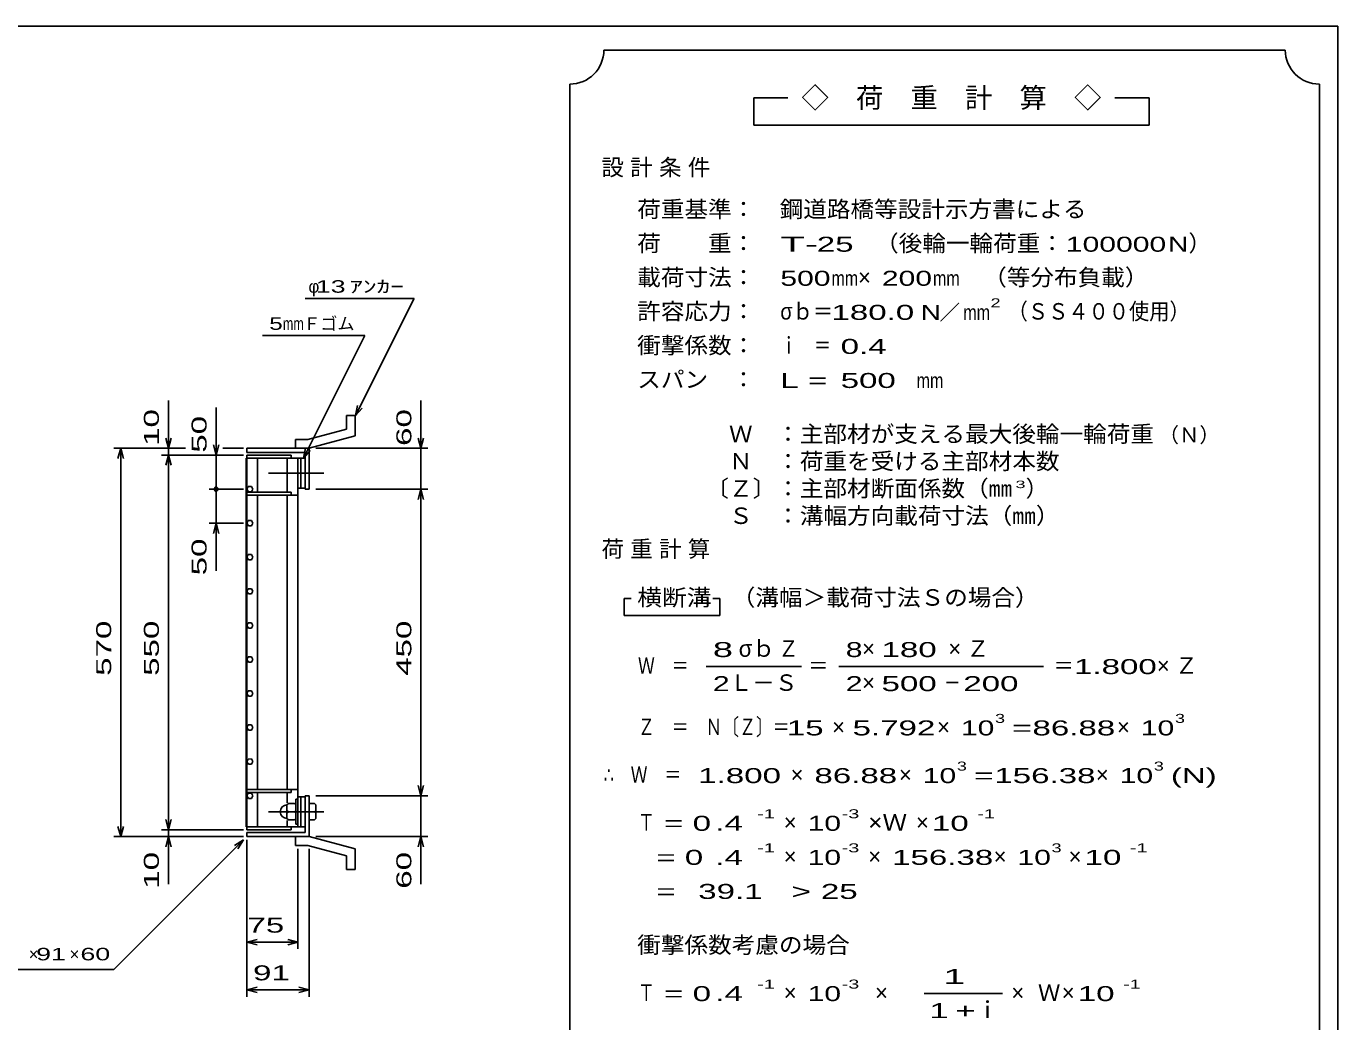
# Model space of a CAD drawing. Units: millimetres, scale not verified. Extents: x -1820 to 1731, y -1282 to 1054.
# Drawn here: x -194 to 1731, y -408 to 1054 of the extents above; entities that cross this region are included whole.
import ezdxf
from ezdxf.enums import TextEntityAlignment as Align

# ---------------------------------------------------------------- set-up
doc = ezdxf.new("R2010")
doc.units = ezdxf.units.MM
doc.header["$LTSCALE"] = 10
doc.linetypes.add('CHAIN', pattern=[18.5, 12, -1.5, 3.5, -1.5])
for name, color, linetype, lineweight in [('0_2', 150, 'Continuous', 25), ('16', 3, 'Continuous', 25), ('19', 6, 'Continuous', 25), ('22', 4, 'Continuous', 25), ('24', 2, 'Continuous', 25)]:
    doc.layers.add(name, color=color, linetype=linetype, lineweight=lineweight)
doc.styles.add('ベクトル', font='')
doc.styles.get('ベクトル').set_extended_font_data('ベクトル')

msp = doc.modelspace()

# ---------------------------------------------------------------- linework, layer by layer
at = {"layer": '0_2'}
for p, q in [((-1729, 1053.5), (1731, 1053.5)), ((1731, 1053.5), (1731, -1146.5))]:
    msp.add_line(p, q, dxfattribs=at)
at = {"layer": '16'}
for p, q in [((195, 424), (130, 424)), ((130, 424), (130, 419.5)), ((195, 419.5), (195, 424)), ((129.3, -121.5), (129.3, 419.5)), ((129.3, 419.5), (130, 419.5)), ((130, 419.5), (195, 419.5)), ((130, -121.5), (130, 419.5)), ((130, 419.5), (205, 419.5)), ((145.5, 369.5), (145.5, 419.5)), ((189.5, 369.5), (189.5, 419.5)), ((205, -121.5), (205, 419.5)), ((205, 419.5), (209.5, 419.5)), ((209.5, 419.5), (209.5, 375.5)), ((215.5, 419.5), (209.5, 419.5)), ((215.5, 375.5), (215.5, 419.5)), ((132.22, 377.88), (130, 373.96)), ((130, 373.96), (132.28, 370.09)), ((130, 369.5), (130, 365)), ((195, 369.5), (130, 369.5)), ((136.72, 377.91), (132.22, 377.88)), ((132.28, 370.09), (136.78, 370.12)), ((139, 374), (136.72, 377.91)), ((136.78, 370.12), (139, 374.04)), ((195, 365), (195, 369.5)), ((209.5, 375.5), (205, 375.5)), ((209.5, 375.5), (215.5, 375.5)), ((130, 365), (205, 365)), ((145.5, -67), (145.5, 365)), ((189.5, -67), (189.5, 365)), ((132.22, 327.88), (130, 323.96)), ((136.72, 327.91), (132.22, 327.88)), ((139, 324), (136.72, 327.91)), ((130, 323.96), (132.28, 320.09)), ((132.28, 320.09), (136.78, 320.12)), ((136.78, 320.12), (139, 324.04)), ((132.22, 277.88), (130, 273.96)), ((130, 273.96), (132.28, 270.09)), ((136.72, 277.91), (132.22, 277.88)), ((132.28, 270.09), (136.78, 270.12)), ((139, 274), (136.72, 277.91)), ((136.78, 270.12), (139, 274.04)), ((132.22, 227.88), (130, 223.96)), ((130, 223.96), (132.28, 220.09)), ((136.72, 227.91), (132.22, 227.88)), ((132.28, 220.09), (136.78, 220.12)), ((139, 224), (136.72, 227.91)), ((136.78, 220.12), (139, 224.04)), ((132.22, 177.88), (130, 173.96)), ((130, 173.96), (132.28, 170.09)), ((136.72, 177.91), (132.22, 177.88)), ((139, 174), (136.72, 177.91)), ((136.78, 170.12), (139, 174.04)), ((132.28, 170.09), (136.78, 170.12)), ((132.22, 127.88), (130, 123.96)), ((130, 123.96), (132.28, 120.09)), ((136.72, 127.91), (132.22, 127.88)), ((132.28, 120.09), (136.78, 120.12)), ((139, 124), (136.72, 127.91)), ((136.78, 120.12), (139, 124.04)), ((132.22, 77.88), (130, 73.96)), ((136.72, 77.91), (132.22, 77.88)), ((139, 74), (136.72, 77.91)), ((130, 73.96), (132.28, 70.09)), ((132.28, 70.09), (136.78, 70.12)), ((136.78, 70.12), (139, 74.04)), ((132.22, 27.88), (130, 23.96)), ((130, 23.96), (132.28, 20.09)), ((136.72, 27.91), (132.22, 27.88)), ((132.28, 20.09), (136.78, 20.12)), ((139, 24), (136.72, 27.91)), ((136.78, 20.12), (139, 24.04)), ((132.22, -22.12), (130, -26.04)), ((130, -26.04), (132.28, -29.91)), ((136.72, -22.09), (132.22, -22.12)), ((132.28, -29.91), (136.78, -29.88)), ((139, -26), (136.72, -22.09)), ((136.78, -29.88), (139, -25.96)), ((130, -71.5), (130, -67)), ((130, -67), (205, -67)), ((130, -71.5), (195, -71.5)), ((132.22, -72.12), (130, -76.04)), ((130, -76.04), (132.28, -79.91)), ((136.72, -72.09), (132.22, -72.12)), ((139, -76), (136.72, -72.09)), ((136.78, -79.88), (139, -75.96)), ((145.5, -121.5), (145.5, -71.5)), ((189.5, -86.5), (189.5, -71.5)), ((195, -71.5), (195, -67)), ((132.28, -79.91), (136.78, -79.88)), ((191, -87.5), (189, -89.5)), ((189, -109.5), (189, -89.5)), ((191, -87.5), (200, -87.5)), ((202, -89.5), (200, -87.5)), ((202, -118), (202, -81)), ((202, -81), (205, -81)), ((209.5, -77.5), (205, -77.5)), ((205, -118), (205, -81)), ((209.5, -121.5), (209.5, -77.5)), ((209.5, -77.5), (215.5, -77.5)), ((215.5, -77.5), (215.5, -121.5)), ((191, -99.5), (189, -97.5)), ((191, -99.5), (189, -101.5)), ((189, -109.5), (191, -111.5)), ((189.5, -121.5), (189.5, -112.5)), ((191, -99.5), (200, -99.5)), ((191, -111.5), (200, -111.5)), ((200, -99.5), (202, -97.5)), ((202, -101.5), (200, -99.5)), ((200, -111.5), (202, -109.5)), ((129.3, -121.5), (130, -121.5)), ((130, -121.5), (195, -121.5)), ((130, -126), (130, -121.5)), ((130, -121.5), (205, -121.5)), ((195, -126), (130, -126)), ((195, -121.5), (195, -126)), ((202, -118), (205, -118)), ((205, -121.5), (209.5, -121.5)), ((215.5, -121.5), (209.5, -121.5))]:
    msp.add_line(p, q, dxfattribs=at)
at = {"layer": '16', "linetype": 'CHAIN'}
for p, q in [((162, 397.5), (243, 397.5)), ((162, -99.5), (243, -99.5))]:
    msp.add_line(p, q, dxfattribs=at)
at = {"layer": '16'}
msp.add_arc((189, -99.5), 10, 90, 270, dxfattribs=at)
at = {"layer": '19'}
for p, q in [((276.11, 482.12), (289.11, 482.12)), ((276.11, 462.1), (276.11, 482.12)), ((289.11, 452.12), (289.11, 482.12)), ((276.11, 462.1), (219.78, 447.01)), ((201.49, 447.01), (219.78, 447.01)), ((201.49, 434.01), (201.49, 447.01)), ((221.5, 434), (289.11, 452.12)), ((130, 428), (130, 434)), ((130, 434), (221.5, 434)), ((215.5, 428), (130, 428)), ((201.5, 434), (221.5, 434)), ((215.5, 374), (215.5, 428)), ((221.5, 434), (221.5, 374)), ((221.5, 374), (215.5, 374)), ((221.5, -76), (215.5, -76)), ((215.5, -76), (215.5, -130)), ((221.5, -136), (221.5, -76)), ((229.5, -87.5), (221.5, -87.5)), ((221.5, -87.5), (221.5, -111.5)), ((231.5, -89.5), (229.5, -87.5)), ((231.5, -109.5), (231.5, -89.5)), ((221.5, -99.5), (229.5, -99.5)), ((221.5, -111.5), (229.5, -111.5)), ((231.5, -97.5), (229.5, -99.5)), ((229.5, -99.5), (231.5, -101.5)), ((229.5, -111.5), (231.5, -109.5)), ((130, -130), (130, -136)), ((215.5, -130), (130, -130)), ((130, -136), (221.5, -136)), ((201.49, -149.01), (201.49, -136.01)), ((201.49, -149.01), (219.78, -149.01)), ((201.5, -136), (221.5, -136)), ((276.11, -164.1), (219.78, -149.01)), ((221.5, -136), (289.11, -154.12)), ((276.11, -184.12), (276.11, -164.1)), ((289.11, -184.12), (289.11, -154.12)), ((276.11, -184.12), (289.11, -184.12))]:
    msp.add_line(p, q, dxfattribs=at)
at = {"layer": '22'}
for p, q in [((215.5, 654), (375.5, 654)), ((289.5, 482), (375.5, 654)), ((153, 599.5), (303, 599.5)), ((213, 419.5), (303, 599.5)), ((15, 434), (15, 504)), ((385.5, 434), (385.5, 504)), ((85, 424), (85, 494)), ((289.5, 482), (292.5, 496.6)), ((289.5, 482), (299.5, 493)), ((15, 434), (11, 449)), ((15, 434), (19, 449)), ((385.5, 434), (381.5, 449)), ((385.5, 434), (389.5, 449)), ((-65, 434), (40, 434)), ((-59, 419), (-55, 434)), ((-51, 419), (-55, 434)), ((-55, -136), (-55, 434)), ((5, 434), (40, 434)), ((5, 424), (125, 424)), ((11, 409), (15, 424)), ((15, 424), (15, 434)), ((19, 409), (15, 424)), ((15, -126), (15, 424)), ((125, 424), (75, 424)), ((85, 424), (81, 439)), ((89, 439), (85, 424)), ((85, 424), (85, 374)), ((95, 434), (125, 434)), ((95, 434), (125, 434)), ((213, 419.5), (216, 434.1)), ((213, 419.5), (223, 430.5)), ((231.5, 434), (395.5, 434)), ((385.5, 374), (385.5, 434)), ((75, 374), (125, 374)), ((85, 324), (85, 374)), ((231.5, 374), (395.5, 374)), ((381.5, 359), (385.5, 374)), ((389.5, 359), (385.5, 374)), ((385.5, -76), (385.5, 374)), ((75, 324), (125, 324)), ((81, 309), (85, 324)), ((89, 309), (85, 324)), ((85, 254), (85, 324)), ((231.5, -76), (395.5, -76)), ((385.5, -76), (381.5, -61)), ((385.5, -76), (389.5, -61)), ((385.5, -136), (385.5, -76)), ((15, -126), (11, -111)), ((15, -126), (19, -111)), ((-55, -136), (-59, -121)), ((-55, -136), (-51, -121)), ((5, -126), (125, -126)), ((15, -136), (15, -126)), ((-65, -136), (125, -136)), ((-65, -331), (125, -141)), ((5, -136), (125, -136)), ((11, -151), (15, -136)), ((19, -151), (15, -136)), ((15, -206), (15, -136)), ((112, -149), (125, -141)), ((117, -154), (125, -141)), ((130, -301), (130, -141)), ((130, -371), (130, -141)), ((231.5, -136), (395.5, -136)), ((381.5, -151), (385.5, -136)), ((389.5, -151), (385.5, -136)), ((385.5, -206), (385.5, -136)), ((205, -301), (205, -154)), ((221.5, -371), (221.5, -154)), ((130, -291), (145, -287)), ((205, -291), (190, -287)), ((145, -295), (130, -291)), ((130, -291), (205, -291)), ((190, -295), (205, -291)), ((-265, -331), (-65, -331)), ((130, -361), (145, -357)), ((145, -365), (130, -361)), ((130, -361), (221.5, -361)), ((221.5, -361), (206.5, -357)), ((206.5, -365), (221.5, -361))]:
    msp.add_line(p, q, dxfattribs=at)
msp.add_circle((85, 374), 3, dxfattribs=at)
at = {"layer": '24', "color": 4}
for p, q in [((1654, 1018.5), (654, 1018.5)), ((604, 968.5), (604, -581.5)), ((1704, -581.5), (1704, 968.5)), ((924, 948.5), (874, 948.5)), ((874, 948.5), (874, 908.5)), ((1454, 948.5), (1404, 948.5)), ((1454, 908.5), (1454, 948.5)), ((874, 908.5), (1454, 908.5)), ((694, 213.5), (684, 213.5)), ((684, 213.5), (684, 188.5)), ((824, 213.5), (814, 213.5)), ((824, 188.5), (824, 213.5)), ((684, 188.5), (824, 188.5)), ((804, 113.5), (944, 113.5)), ((999, 113.5), (1299, 113.5)), ((1124, -366.5), (1239, -366.5))]:
    msp.add_line(p, q, dxfattribs=at)
for centre, start, end in [((604, 1018.5), 270, 0), ((1704, 1018.5), 180, 270)]:
    msp.add_arc(centre, 50, start, end, dxfattribs=at)

# ---------------------------------------------------------------- texts
at = {"layer": '22', "color": 2, "style": 'ベクトル'}
for s, p in [('φ', (220.5, 671.5)), ('Ｆゴム', (213, 617)), ('×', (-190, -308.5)), ('×', (-130, -308.5))]:
    msp.add_text(s, height=18.33, dxfattribs=at).set_placement(p, align=Align.MIDDLE_LEFT)
for s, height, width, p in [(' 13 ', 18.33, 1.6, (220.5, 671.5)), ('ｱﾝｶｰ', 18.33, 1.6, (280.5, 671.5)), ('5', 18.33, 1.45, (163, 617)), ('mm', 18.33, 0.75, (183, 617)), (' 75 ', 21.99, 1.65, (117.5, -266)), (' 91 ', 18.33, 1.6, (-190, -308.5)), (' 60 ', 18.33, 1.6, (-125, -308.5)), (' 91 ', 21.99, 1.65, (125.75, -336))]:
    msp.add_text(s, height=height, dxfattribs=dict(at, width=width)).set_placement(p, align=Align.MIDDLE_LEFT)
at = {"layer": '22', "color": 2, "style": 'ベクトル', "width": 1.65}
for s, p in [(' 10 ', (-10, 424)), (' 60 ', (360.5, 424)), (' 50 ', (60, 414)), (' 50 ', (60, 234)), (' 570 ', (-80, 86.5)), (' 550 ', (-10, 86.5)), (' 450 ', (360.5, 86.5)), (' 10 ', (-10, -226)), (' 60 ', (360.5, -226))]:
    msp.add_text(s, height=21.99, rotation=90, dxfattribs=at).set_placement(p, align=Align.MIDDLE_LEFT)
at = {"layer": '24', "style": 'ベクトル'}
for s, height, p in [('◇\u3000荷\u3000重\u3000計\u3000算\u3000◇', 29.33, (944, 948.5)), ('）', 24.19, (1512, 735)), ('×', 24.19, (1027, 685)), ('／', 21.99, (1146.5, 633.5)), ('（Ｎ）', 21.99, (1468, 453.5)), ('）', 24.19, (1273, 375)), ('σｂ', 24.19, (852, 140)), ('×', 24.19, (1033, 140)), ('Ｌ－Ｓ', 24.19, (839, 90)), ('×', 24.19, (1033, 90)), ('×', 24.19, (989, 25)), ('×', 24.19, (1143, 25)), ('×', 24.19, (1407, 25)), ('×', 24.19, (928, -45)), ('×', 24.19, (1087, -45)), ('×', 24.19, (1376, -45)), ('×', 24.19, (918, -115)), ('×', 24.19, (1112, -115)), ('×', 24.19, (918, -165)), ('×', 24.19, (1042, -165)), ('×', 24.19, (1226, -165)), ('×', 24.19, (1336, -165)), ('×', 24.19, (918, -365)), ('×', 24.19, (1052, -365)), ('×', 24.19, (1252, -365)), ('Ｗ', 24.19, (1291, -365)), ('×', 24.19, (1326, -365)), ('ｉ', 24.19, (1200.5, -390))]:
    msp.add_text(s, height=height, dxfattribs=at).set_placement(p, align=Align.MIDDLE_LEFT)
for s, height, width, p in [('荷重基準：\u3000', 24.19, 1.05, (703, 785)), ('鋼道路橋等設計示方書による', 24.19, 1.05, (912, 785)), ('荷\u3000\u3000重：\u3000', 24.19, 1.05, (703, 735)), ('（後輪一輪荷重：', 24.19, 1.05, (1052, 735)), ('T-', 21.99, 2, (913, 733.5)), (' 25 ', 21.99, 1.65, (953, 733.5)), ('100000', 21.99, 1.5, (1332, 733.5)), ('N', 21.99, 1.4, (1482, 733.5)), ('載荷寸法：\u3000', 24.19, 1.05, (703, 685)), ('500', 21.99, 1.5, (913, 683.5)), ('200', 21.99, 1.5, (1062, 683.5)), ('\u3000（等分布負載）', 24.19, 1.05, (1176, 685)), ('mm', 21.99, 0.8, (988, 683.5)), ('mm', 21.99, 0.8, (1137, 683.5)), ('許容応力：\u3000', 24.19, 1.05, (703, 635)), ('σｂ＝', 24.19, 0.9, (913, 635)), ('180.0', 21.99, 1.65, (988, 633.5)), ('N', 21.99, 1.4, (1119, 633.5)), ('mm', 21.99, 0.8, (1181.5, 633.5)), ('2', 13.2, 1.5, (1221.5, 647.5)), ('（ＳＳ４００使用）', 24.19, 0.9, (1246.5, 635)), ('衝撃係数：\u3000', 24.19, 1.05, (703, 585)), ('ｉ\u3000＝', 24.19, 0.75, (913, 585)), (' 0.4', 21.99, 1.65, (988, 583.5)), ('スパン\u3000：\u3000', 24.19, 1.05, (703, 535)), ('L =', 21.99, 1.65, (913, 533.5)), (' 500 ', 21.99, 1.65, (988, 533.5)), ('mm', 21.99, 0.8, (1113, 533.5)), ('\u3000Ｗ\u3000：主部材が支える最大後輪一輪荷重', 24.19, 1.05, (803, 455)), ('\u3000Ｎ\u3000：荷重を受ける主部材本数', 24.19, 1.05, (803, 415)), ('〔Ｚ〕：主部材断面係数（㎜', 24.19, 1.05, (803, 375)), ('3', 11, 1.8, (1258, 381)), ('\u3000Ｓ\u3000：溝幅方向載荷寸法（㎜）', 24.19, 1.05, (803, 335)), ('\u3000（溝幅＞載荷寸法Ｓの場合）', 24.19, 1.05, (807, 215)), ('横断溝', 24.19, 1.1, (703, 215)), ('8', 21.99, 1.8, (814, 138.5)), ('Ｚ', 24.19, 0.9, (910, 140)), ('8', 21.99, 1.5, (1009, 138.5)), (' 180 ', 21.99, 1.65, (1048, 138.5)), ('Ｗ\u3000＝', 24.19, 0.75, (704, 115)), ('＝', 24.19, 0.9, (954, 115)), ('＝', 24.19, 0.9, (1314, 115)), ('1.800', 21.99, 1.65, (1344, 113.5)), ('2', 21.99, 1.5, (814, 88.5)), ('2', 21.99, 1.5, (1009, 88.5)), (' 500 ', 21.99, 1.65, (1048, 88.5)), (' 200 ', 21.99, 1.65, (1168, 88.5)), ('－', 24.19, 0.75, (1153, 90)), ('Ｚ\u3000＝\u3000Ｎ〔Ｚ〕＝', 24.19, 0.75, (704, 25)), ('3', 13.2, 1.5, (1228, 37.5)), ('3', 13.2, 1.5, (1492, 37.5)), (' 15 ', 21.99, 1.65, (909, 23.5)), ('5.792', 21.99, 1.65, (1019, 23.5)), ('10', 21.99, 1.5, (1178, 23.5)), ('=', 21.99, 1.7, (1253, 23.5)), ('86.88', 21.99, 1.65, (1283, 23.5)), ('10', 21.99, 1.5, (1442, 23.5)), ('∴\u3000Ｗ\u3000＝', 24.19, 0.75, (654, -45)), (' 1.800', 21.99, 1.65, (779, -46.5)), ('86.88', 21.99, 1.65, (963, -46.5)), ('10', 21.99, 1.5, (1122, -46.5)), ('3', 13.2, 1.5, (1172, -32.5)), ('156.38', 21.99, 1.65, (1227, -46.5)), ('10', 21.99, 1.5, (1411, -46.5)), ('3', 13.2, 1.5, (1461, -32.5)), ('(N)', 21.99, 1.65, (1486, -46.5)), ('=', 21.99, 1.7, (1197, -46.5)), ('-1', 13.2, 1.65, (879, -102.5)), ('-3', 13.2, 1.65, (1003, -102.5)), ('-1', 13.2, 1.65, (1202, -102.5)), ('Ｔ', 24.19, 0.75, (704, -115)), (' = 0', 21.99, 1.65, (729, -116.5)), (' .4 ', 21.99, 1.65, (804, -116.5)), ('10', 21.99, 1.5, (953, -116.5)), ('×Ｗ', 24.19, 1.1, (1042, -115)), (' 10 ', 21.99, 1.65, (1122, -116.5)), ('-1', 13.2, 1.65, (879, -152.5)), ('-3', 13.2, 1.65, (1003, -152.5)), ('3', 13.2, 1.5, (1311, -152.5)), ('-1', 13.2, 1.65, (1426, -152.5)), ('  = 0', 21.99, 1.65, (704, -166.5)), (' .4 ', 21.99, 1.65, (804, -166.5)), ('10', 21.99, 1.5, (953, -166.5)), ('156.38', 21.99, 1.65, (1077, -166.5)), ('10', 21.99, 1.5, (1261, -166.5)), (' 10 ', 21.99, 1.65, (1346, -166.5)), (' 39.1', 21.99, 1.65, (779, -216.5)), ('>', 21.99, 1.7, (929, -216.5)), (' 25 ', 21.99, 1.65, (959, -216.5)), ('  =', 21.99, 1.65, (704, -216.5)), ('衝撃係数考慮の場合', 24.19, 1.05, (703, -295)), ('-1', 13.2, 1.65, (879, -352.5)), ('-3', 13.2, 1.65, (1003, -352.5)), ('-1', 13.2, 1.65, (1416, -352.5)), ('Ｔ', 24.19, 0.75, (704, -365)), (' = 0', 21.99, 1.65, (729, -366.5)), (' .4 ', 21.99, 1.65, (804, -366.5)), ('10', 21.99, 1.5, (953, -366.5)), (' 10 ', 21.99, 1.65, (1336, -366.5))]:
    msp.add_text(s, height=height, dxfattribs=dict(at, width=width)).set_placement(p, align=Align.MIDDLE_LEFT)
at = {"layer": '24', "attachment_point": 4, "style": 'ベクトル'}
for s, insert, char_height in [('\\T1.28;設計条件', (650.5, 845), 24.19), ('\\T1.28;荷重計算', (650.5, 285), 24.19), ('\\T1.42;×Ｚ', (1159.5, 140), 24.19), ('\\T1.42;×Ｚ', (1465.5, 115), 24.19), ('\\T1.25;\\W2;\\~1\\~', (1131.5, -341.5), 21.99), ('\\T1.33;\\W1.75;1+', (1131.5, -391.5), 21.99)]:
    msp.add_mtext(s, dxfattribs=dict(at, insert=insert, char_height=char_height))

doc.saveas('drawing.dxf')
